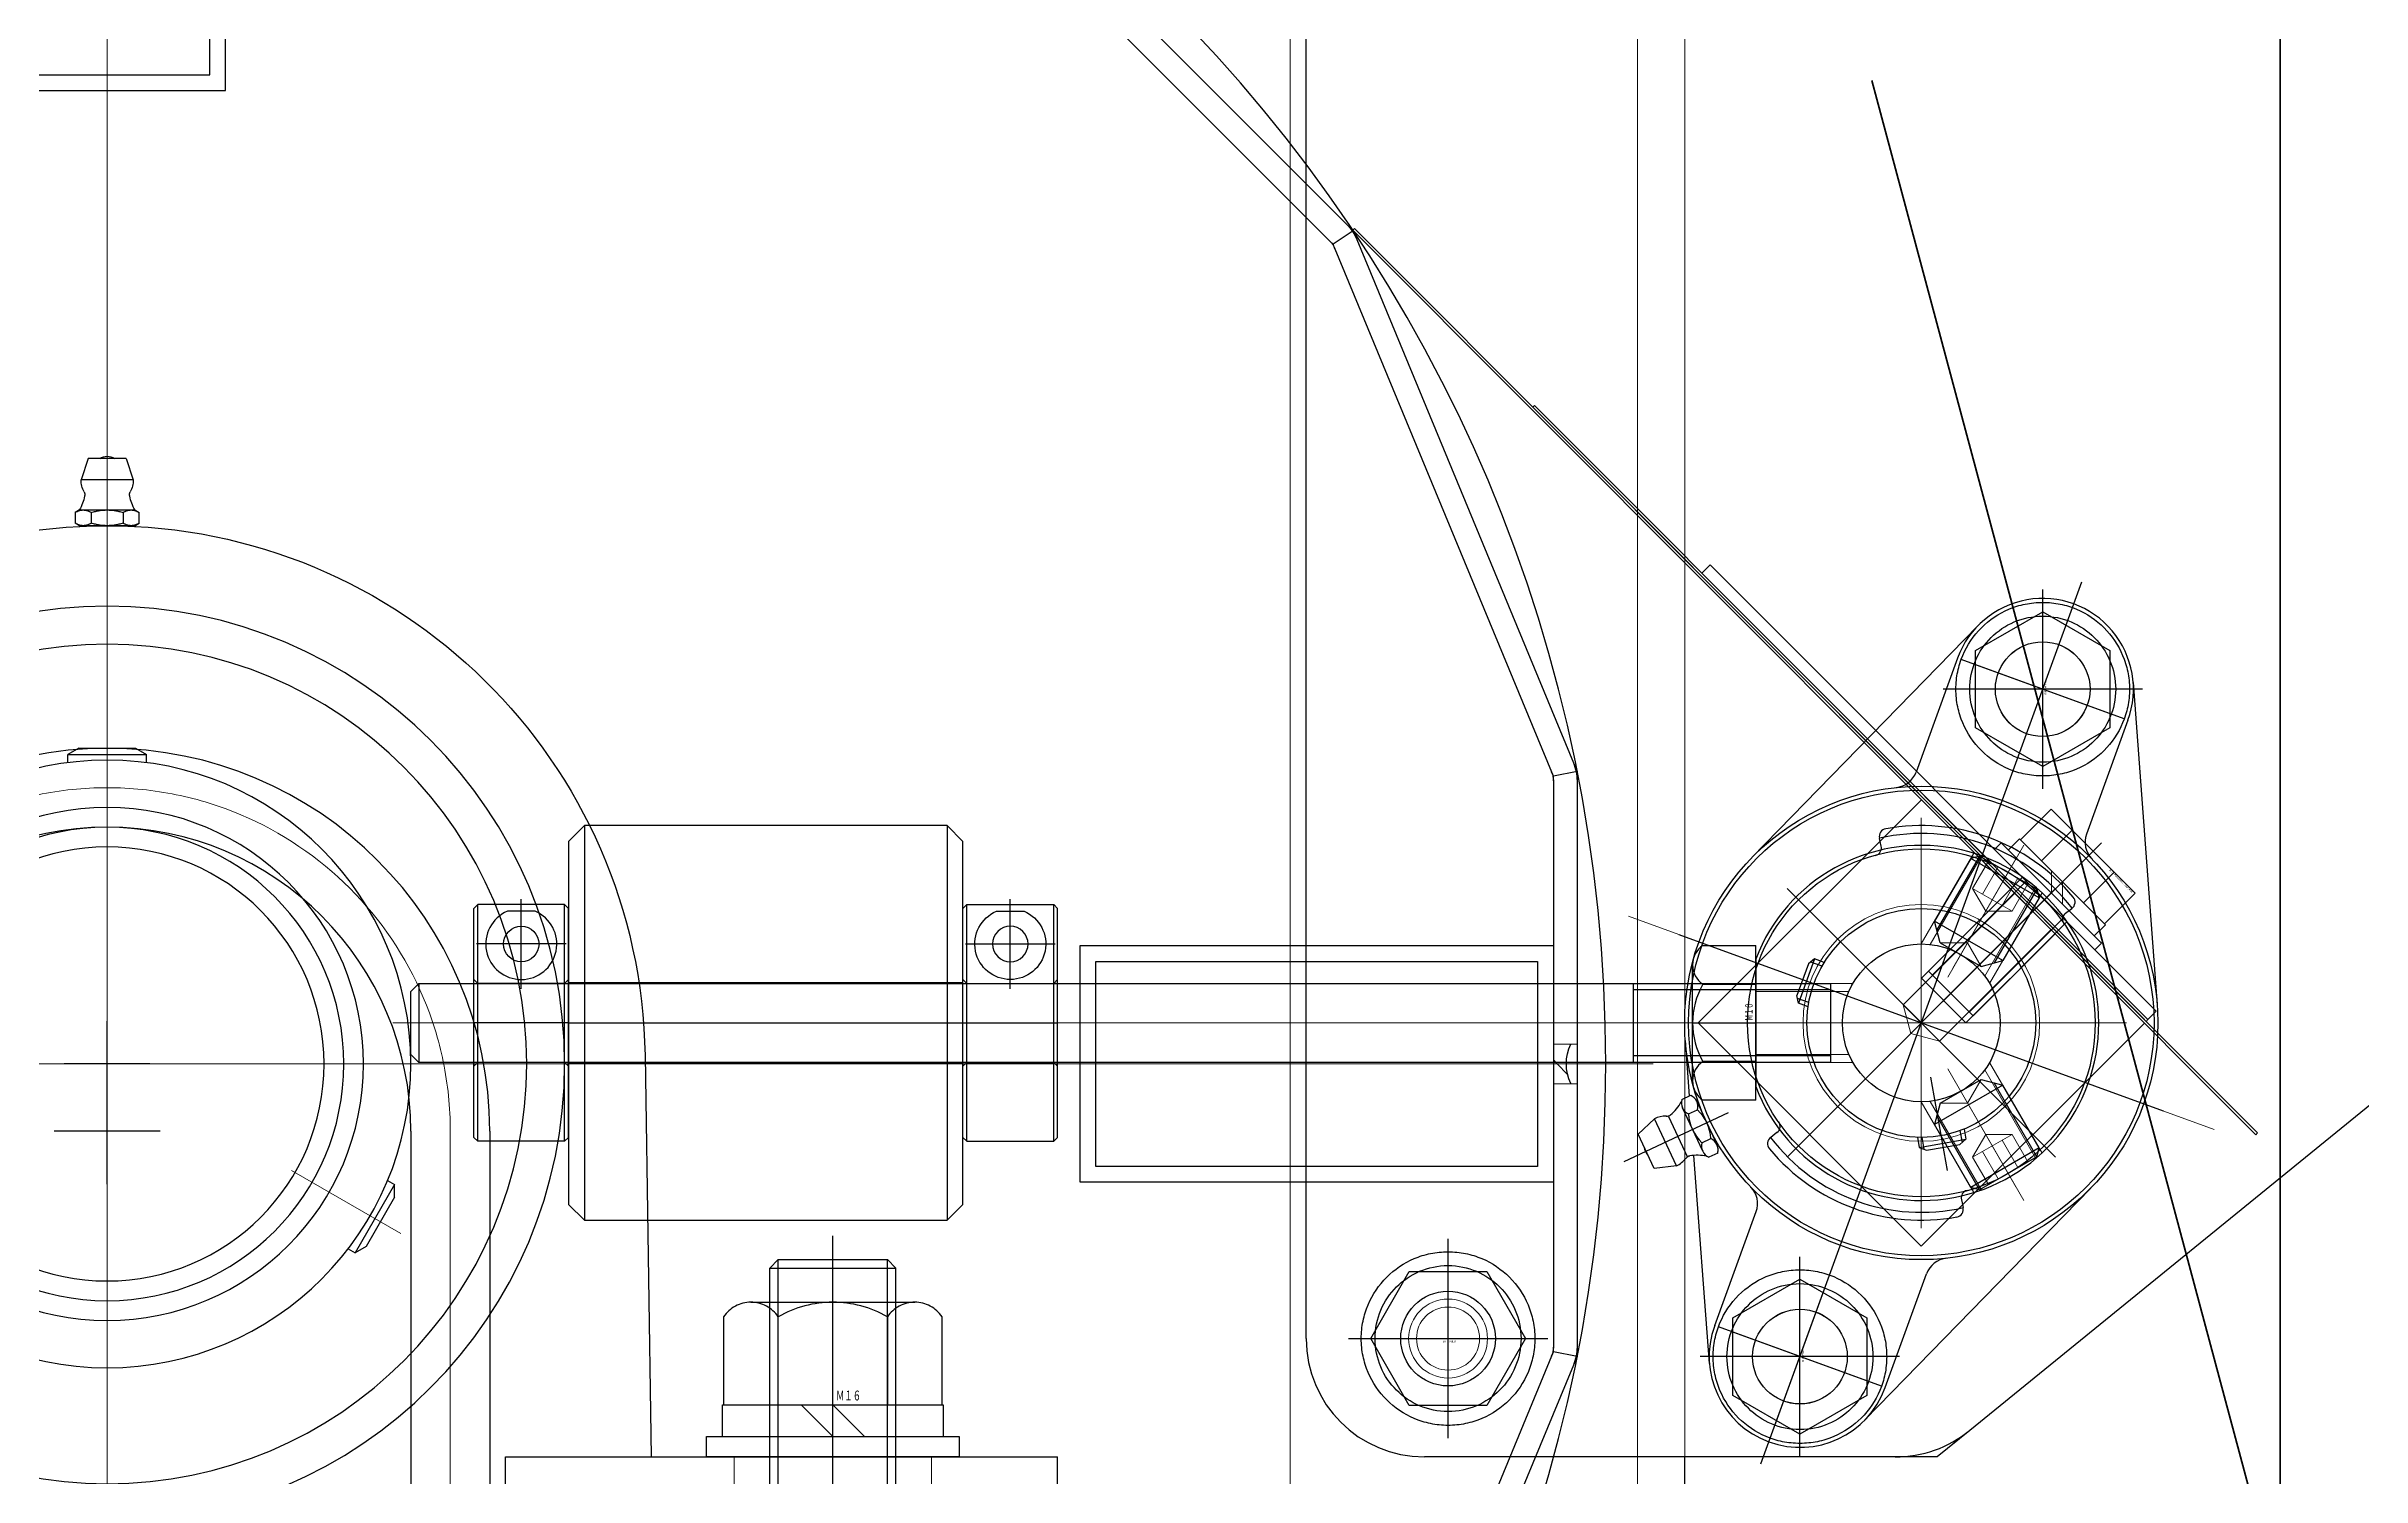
# Model space of a CAD drawing. Units: millimetres at full size. Extents: x -18456 to 18937, y -12290 to 13871.
# Drawn here: x -1919 to -1038, y -4684 to -4140 of the extents above; entities that cross this region are included whole.
import ezdxf
from ezdxf.enums import TextEntityAlignment as Align

# ---------------------------------------------------------------- set-up
doc = ezdxf.new("R2010")
doc.units = ezdxf.units.MM
doc.header["$LTSCALE"] = 100
doc.linetypes.add('CHAIN2', pattern=[12, 9, -1, 1, -1])
doc.linetypes.add('DOUBLE_CHAIN2', pattern=[12.8, 9, -1, 0.6, -0.6, 0.6, -1])
for name, color, linetype in [('0-2_0', 2, 'Continuous'), ('0-3_06_PHANTOM', 2, 'DOUBLE_CHAIN2'), ('0-6_10_DRAFT', 1, 'Continuous')]:
    doc.layers.add(name, color=color, linetype=linetype)
for name, color, linetype, lineweight in [('0-7_05_CENTER', 2, 'CHAIN2', 18), ('0-8_04_HIDDEN', 7, 'Continuous', 18), ('1-0', 30, 'Continuous', 70)]:
    doc.layers.add(name, color=color, linetype=linetype, lineweight=lineweight)
doc.styles.add('ＭＳ ゴシック', font='')
doc.styles.get('ＭＳ ゴシック').set_extended_font_data('MS Gothic')

# ---------------------------------------------------------------- blocks, each defined once
blk = doc.blocks.new('A$C5C7265D6_1')
at = {"layer": '0-2_0', "color": 134}
for p, q in [((-2, -101), (-2, 101)), ((0, 68), (0, 101)), ((0, -101), (0, -68)), ((-40, -103), (-4, -103)), ((-40, -103), (-40, -105)), ((-4, -105), (-40, -105))]:
    blk.add_line(p, q, dxfattribs=at)
blk.add_lwpolyline([(-4, 103), (-120, 103), (-120, 105), (-4, 105)], dxfattribs=at)
for centre, radius, start, end in [((-4, 101), 4, 0, 90), ((-4, 101), 2, 0, 90), ((-4, -101), 4, 270, 0), ((-4, -101), 2, 270, 0)]:
    blk.add_arc(centre, radius, start, end, dxfattribs=at)
at = {"layer": '0-7_05_CENTER'}
blk.add_line((40, 0), (-12, 0), dxfattribs=at)
at = {"layer": '0-8_04_HIDDEN'}
for p, q in [((-2, 68), (25, 68)), ((0, -68), (0, 68)), ((30, 63), (30, -63)), ((25, -68), (-2, -68))]:
    blk.add_line(p, q, dxfattribs=at)
for centre, start, end in [((25, 63), 0, 90), ((25, -63), 270, 0)]:
    blk.add_arc(centre, 5, start, end, dxfattribs=at)
blk = doc.blocks.new('A$C3BD34CFF_1')
at = {"layer": '0-2_0', "rotation": 270}
blk.add_blockref('A$C5C7265D6_1', (-110, 25), dxfattribs=at)
blk = doc.blocks.new('M10Tz_1_1')
at = {"layer": '0-7_05_CENTER'}
for p, q in [((0, -8.34), (0, 8.34)), ((8.34, 0), (-8.34, 0))]:
    blk.add_line(p, q, dxfattribs=at)
at = {"layer": '0-8_04_HIDDEN'}
for radius in [5, 4]:
    blk.add_circle((0, 0), radius, dxfattribs=at)
blk = doc.blocks.new('A$C5B1B55C2_1')
at = {"layer": '0-8_04_HIDDEN'}
blk.add_line((19, -30), (19, 610), dxfattribs=at)
blk.add_lwpolyline([(-23, -30), (25, -30), (25, 610), (-23, 610), (-25, 608), (-25, -28)], close=True, dxfattribs=at)
blk.add_blockref('M10Tz_1_1', (-5, 275), dxfattribs=at)
blk = doc.blocks.new('A$C782964B4_1')
at = {"layer": '0-2_0', "color": 134}
for p, q in [((-18, -250), (-18, 0)), ((217.87, -138.36), (66.13, -261.64)), ((56.67, -265), (-3, -265))]:
    blk.add_line(p, q, dxfattribs=at)
for centre, radius in [((75.39, -167.71), 6), ((60, -210), 30), ((0, -250), 6), ((44.61, -252.29), 6)]:
    blk.add_circle(centre, radius, dxfattribs=at)
for centre, start, end in [((-3, -250), 180, 270), ((56.67, -250), 270, 309.0939)]:
    blk.add_arc(centre, 15, start, end, dxfattribs=at)
at = {"layer": '0-6_10_DRAFT'}
blk.add_lwpolyline([(66.13, -261.64), (62, -265), (56.67, -265)], dxfattribs=at)
at = {"layer": '0-7_05_CENTER'}
for p, q in [((78.59, -158.94), (72.2, -176.49)), ((84.17, -170.91), (66.61, -164.52)), ((46.49, -247.12), (73.51, -172.88)), ((97.12, -223.51), (22.88, -196.49)), ((0, -260.9), (0, -239.1)), ((47.8, -243.51), (41.41, -261.06)), ((53.39, -255.48), (35.83, -249.09)), ((10.9, -250), (-10.9, -250))]:
    blk.add_line(p, q, dxfattribs=at)
blk = doc.blocks.new('MUCAFL204Ja_1')
at = {"layer": '0-2_0', "linetype": 'CHAIN2'}
for p, q in [((0, -32.67), (0, 32.67)), ((-19.09, 19.09), (-29.42, 29.42)), ((-45, -11), (-45, 11)), ((45, -11), (45, 11)), ((-59.46, 0), (59.46, 0)), ((-16.45, -9.5), (-6.06, -3.5))]:
    blk.add_line(p, q, dxfattribs=at)
at = {"layer": '0-2_0'}
for p, q in [((-28.92, 25.53), (-25.53, 28.92)), ((-27.65, 22.98), (-22.98, 27.65)), ((-22.98, 27.65), (-25.53, 28.92)), ((-18.74, 24.46), (-12.33, 27.35)), ((49.73, 10.48), (12.33, 27.35)), ((-27.65, 22.98), (-28.92, 25.53)), ((-22.1, 26.06), (-26.06, 22.1)), ((-24.77, 20.48), (-20.48, 24.77)), ((-20.94, 23.79), (-20.05, 22.9)), ((-19.51, 25.22), (-18.62, 24.33)), ((-49.73, 10.48), (-25.64, 21.35)), ((-23.79, 20.94), (-22.9, 20.05)), ((-19.07, 23.36), (-23.36, 19.07)), ((-24.33, 18.62), (-25.22, 19.51)), ((3, 15.5), (-3, 15.5)), ((-2.45, 14.29), (-2.45, 15.82)), ((2.13, 16), (-2.13, 16)), ((2.45, 14.29), (2.45, 15.82)), ((-19.32, 12.44), (-20.16, 12.98)), ((19.32, 12.44), (20.16, 12.98)), ((-45, 11.5), (-29.64, 11.5)), ((45, 11.5), (29.64, 11.5)), ((-13.79, -4.5), (-14.92, -5.15)), ((-13.6, -5.02), (-14.92, -5.79)), ((-14.92, -5.15), (-11.92, -10.35)), ((-14.92, -5.15), (-14.92, -6.15)), ((-14.92, -6.15), (-12.79, -9.85)), ((-49.73, -10.48), (-12.33, -27.35)), ((-45, -11.5), (-29.64, -11.5)), ((-11.15, -9.27), (-12.47, -10.03)), ((49.73, -10.48), (12.33, -27.35)), ((45, -11.5), (29.64, -11.5)), ((-19.32, -12.44), (-20.16, -12.98)), ((19.32, -12.44), (20.16, -12.98))]:
    blk.add_line(p, q, dxfattribs=at)
for points in [[(-3, 14.19), (-3, 15.5), (-2.13, 16)], [(3, 14.19), (3, 15.5), (2.13, 16)], [(-10.79, -9.69), (-11.92, -10.35), (-12.79, -9.85)]]:
    blk.add_lwpolyline(points, dxfattribs=at)
for centre, radius in [((0, 0), 30), ((0, 0), 29.5), ((0, 0), 22.04), ((0, 0), 14.5), ((0, 0), 10), ((-45, 0), 6), ((45, 0), 6)]:
    blk.add_circle(centre, radius, dxfattribs=at)
for centre, radius, start, end in [((-26.17, 26.17), 1.59, 114.555, 155.445), ((-25.31, 25.31), 3.3, 17.9467, 45), ((-18.6, 18.6), 5.7, 114.2291, 155.7709), ((-21.41, 26.58), 0.8, 197.9467, 240.2157), ((-18.83, 31.09), 6, 240.2157, 260.6802), ((-19.38, 23.67), 1.56, 94.7398, 175.2602), ((-20.18, 24.46), 1.56, 274.7398, 355.2602), ((-25.31, 25.31), 3.3, 225, 252.0533), ((-26.58, 21.41), 0.8, 29.7843, 72.0533), ((-31.09, 18.83), 6, 9.3198, 29.7843), ((-23.67, 19.38), 1.56, 94.7398, 175.2602), ((-25.24, 25.24), 5.7, 294.2291, 335.7709), ((-24.46, 20.18), 1.56, 274.7398, 355.2602), ((-29.64, 14.5), 3, 270, 333.9348), ((0, 0), 25, 149.6243, 210.3757), ((0, 0), 24, 147.2368, 212.7638), ((-20.71, 12.14), 1, 57.2362, 149.6243), ((-18.78, 13.28), 1, 237.2362, 324.7443), ((18.78, 13.28), 1, 215.2557, 302.7638), ((20.71, 12.14), 1, 30.3757, 122.7638), ((0, 0), 24, 327.2362, 32.7632), ((0, 0), 25, 329.6243, 30.3757), ((29.64, 14.5), 3, 206.0652, 270), ((-45, 0), 11.5, 90, 270), ((45, 0), 11.5, 270, 90), ((-29.64, -14.5), 3, 26.0652, 90), ((29.64, -14.5), 3, 90, 153.9348), ((-20.71, -12.14), 1, 210.3757, 302.7638), ((-18.78, -13.28), 1, 35.2557, 122.7638), ((18.78, -13.28), 1, 57.2362, 144.7443), ((20.71, -12.14), 1, 237.2362, 329.6243)]:
    blk.add_arc(centre, radius, start, end, dxfattribs=at)
blk = doc.blocks.new('A$C491655AE_1_1')
at = {"layer": '0-3_06_PHANTOM', "color": 7, "linetype": 'CHAIN2'}
for p, q in [((0, -12.64), (0, 12.64)), ((-12.64, 0), (12.64, 0))]:
    blk.add_line(p, q, dxfattribs=at)
at = {"layer": '0-3_06_PHANTOM', "color": 7}
blk.add_lwpolyline([(4.91, -8.5), (-4.91, -8.5), (-9.81, 0), (-4.91, 8.5), (4.91, 8.5), (9.81, 0)], close=True, dxfattribs=at)
for radius in [11, 9.25]:
    blk.add_circle((0, 0), radius, dxfattribs=at)
at = {"layer": '0-6_10_DRAFT', "style": 'ＭＳ ゴシック', "width": 1.9}
blk.add_text('BT-M10', height=0.22, dxfattribs=at).set_placement((-0.7, -0.54), align=Align.BOTTOM_LEFT)
blk = doc.blocks.new('M10Nu_1_1')
at = {"layer": '0-2_0', "color": 134}
for p, q in [((-9.8, 0), (-9.8, 6.69)), ((-7.35, 8), (7.35, 8)), ((-4.9, 0), (-4.9, 6.69)), ((4.9, 6.69), (4.9, 0)), ((9.8, 6.69), (9.8, 0)), ((-9.8, 0), (9.8, 0))]:
    blk.add_line(p, q, dxfattribs=at)
at = {"layer": '0-2_0', "color": 134, "linetype": 'CHAIN2'}
blk.add_line((0, 8), (0, 0), dxfattribs=at)
at = {"layer": '0-2_0', "color": 134}
for centre, radius, start, end in [((-7.35, 5.06), 2.94, 33.626, 146.374), ((0, -1.8), 9.8, 60, 120), ((7.35, 5.06), 2.94, 33.626, 146.374)]:
    blk.add_arc(centre, radius, start, end, dxfattribs=at)
at = {"layer": '0-6_10_DRAFT', "style": 'ＭＳ ゴシック', "width": 0.6}
blk.add_text('Ｍ１０', height=0.916, dxfattribs=at).set_placement((0.26, 0.12), align=Align.BOTTOM_LEFT)
blk = doc.blocks.new('A$C20721D5E_1_1')
at = {"layer": '0-2_0', "color": 134}
for p, q in [((-179, 5), (-179, -5)), ((-25, -5), (-25, 5)), ((0, 4.19), (-25, 4.19)), ((0, -4.19), (-25, -4.19))]:
    blk.add_line(p, q, dxfattribs=at)
blk.add_lwpolyline([(0, -5), (-179, -5), (-180, -4), (-180, 4), (-179, 5), (0, 5)], close=True, dxfattribs=at)
at = {"layer": '0-7_05_CENTER'}
blk.add_line((-182.27, 0), (2.62, 0), dxfattribs=at)
blk = doc.blocks.new('A$C61520A35_1_1')
at = {"layer": '0-2_0', "color": 134}
blk.add_line((-21, 8.08), (-21, -8.08), dxfattribs=at)
blk.add_circle((0, 0), 10, dxfattribs=at)
blk.add_arc((0, 0), 22.5, 201.0395, 158.9605, dxfattribs=at)
at = {"layer": '0-7_05_CENTER'}
for p, q in [((0, 26), (0, -26)), ((3.35, 5.8), (13, 22.52)), ((-26, 0), (26, 0)), ((3.35, -5.8), (13, -22.52))]:
    blk.add_line(p, q, dxfattribs=at)
at = {"layer": '0-8_04_HIDDEN'}
for p, q in [((6.64, 21.5), (0, 10)), ((7.61, 21.18), (1.12, 9.94)), ((14.53, 17.18), (8.05, 5.94)), ((15.3, 16.5), (8.66, 5)), ((-21, 5), (-8.66, 5)), ((-21, 4), (-9.17, 4)), ((-21, -4), (-9.17, -4)), ((-21, -5), (-8.66, -5)), ((15.3, -16.5), (8.66, -5)), ((14.53, -17.18), (8.05, -5.94)), ((6.64, -21.5), (0, -10)), ((7.61, -21.18), (1.12, -9.94))]:
    blk.add_line(p, q, dxfattribs=at)
blk = doc.blocks.new('SCS10-12a_1_1')
at = {"layer": '0-2_0'}
for p, q in [((0, 14.5), (0.5, 15)), ((0.5, 15), (0.5, -15)), ((0.5, 15), (11.5, 15)), ((11.5, 15), (11.5, -15)), ((11.5, 15), (12, 14.5)), ((0, 14.5), (0, -14.5)), ((12, 14.5), (12, -14.5)), ((0.5, 5), (0, 5.5)), ((0.5, 5), (11.5, 5)), ((12, 5.5), (11.5, 5)), ((0, -5.5), (0.5, -5)), ((0.5, -5), (11.5, -5)), ((11.5, -5), (12, -5.5)), ((0, -14.5), (0.5, -15)), ((4.24, -14.14), (7.76, -14.14)), ((12, -14.5), (11.5, -15)), ((0.5, -15), (11.5, -15))]:
    blk.add_line(p, q, dxfattribs=at)
at = {"layer": '0-2_0', "linetype": 'CHAIN2'}
for p, q in [((6, -4.31), (6, -15.69)), ((0.31, -10), (11.69, -10))]:
    blk.add_line(p, q, dxfattribs=at)
at = {"layer": '0-2_0'}
blk.add_circle((6, -10), 2.25, dxfattribs=at)
blk.add_arc((6, -10), 4.5, 293.0044, 246.9956, dxfattribs=at)
at = {"layer": '0-6_10_DRAFT'}
blk.add_line((0, 0), (12, 0), dxfattribs=at)
blk = doc.blocks.new('A$C21C31411_1_1')
at = {"layer": '0-2_0', "color": 134}
for p, q in [((-48, 25), (-48, -25)), ((-2, 25), (-2, -25))]:
    blk.add_line(p, q, dxfattribs=at)
blk.add_lwpolyline([(-48, -25), (-2, -25), (0, -23), (0, 23), (-2, 25), (-48, 25), (-50, 23), (-50, -23)], close=True, dxfattribs=at)
at = {"layer": '0-6_10_DRAFT'}
blk.add_line((-50, 0), (0, 0), dxfattribs=at)
at = {"layer": '0-8_04_HIDDEN'}
for p, q in [((-50, 5.1), (0, 5.1)), ((-50, -5.1), (0, -5.1))]:
    blk.add_line(p, q, dxfattribs=at)
blk = doc.blocks.new('MSSU10-12a_1_1')
at = {"layer": '0-2_0'}
for p, q in [((-12, 4.19), (-11.19, 5)), ((-12, 4.19), (-1.19, 4.19)), ((-11.19, 5), (-2, 5)), ((-11.19, 5), (-11.19, -5)), ((-2, 5), (-2, -5)), ((-12, -4.19), (-11.19, -5)), ((-11.19, -5), (-2, -5)), ((0, -3), (-2, -5))]:
    blk.add_line(p, q, dxfattribs=at)
for points in [[(-12, 4.19), (-12, -4.19), (-1.19, -4.19)], [(0, -3), (0, 3), (-2, 5)]]:
    blk.add_lwpolyline(points, dxfattribs=at)
at = {"layer": '0-7_05_CENTER'}
blk.add_line((2, 0), (-14, 0), dxfattribs=at)
at = {"layer": '0-8_04_HIDDEN', "color": 2}
for p, q in [((0, 3), (-1.73, 0)), ((-8, 2.89), (-12, 2.89)), ((-12, 1.44), (-8, 1.44)), ((-8, 2.89), (-8, -2.89)), ((-6.33, 0), (-8, 2.89)), ((-6.33, 0), (-8, -2.89)), ((0, -3), (-1.73, 0)), ((-12, -1.44), (-8, -1.44)), ((-12, -2.89), (-8, -2.89))]:
    blk.add_line(p, q, dxfattribs=at)
blk = doc.blocks.new('A$C5CDF3BFA_1_1')
at = {"layer": '0-2_0'}
for name, p in [('A$C21C31411_1_1', (-121.5, 0)), ('A$C61520A35_1_1', (0, 0)), ('A$C20721D5E_1_1', (-11.5, 0))]:
    blk.add_blockref(name, p, dxfattribs=at)
for name, p, rotation in [('SCS10-12a_1_1', (-171.5, 0), 180), ('M10Nu_1_1', (-21, 0), 90)]:
    blk.add_blockref(name, p, dxfattribs=dict(at, rotation=rotation))
at = {"layer": '0-2_0', "xscale": -1, "rotation": 180}
blk.add_blockref('SCS10-12a_1_1', (-121.5, 0), dxfattribs=at)
at = {"layer": '0-8_04_HIDDEN', "rotation": 240}
blk.add_blockref('MSSU10-12a_1_1', (5, 8.66), dxfattribs=at)
at = {"layer": '0-8_04_HIDDEN', "xscale": -1, "rotation": 300}
blk.add_blockref('MSSU10-12a_1_1', (5, -8.66), dxfattribs=at)
blk = doc.blocks.new('A$C435F0BD9_1_1')
at = {"layer": '0-8_04_HIDDEN', "linetype": 'CHAIN2'}
blk.add_line((0, -18.3), (0, 10.2), dxfattribs=at)
at = {"layer": '0-8_04_HIDDEN'}
for p, q in [((-7.51, 8.7), (7.51, 8.7)), ((-7.51, 3.2), (-7.51, 8.7)), ((-3.75, 3.2), (-3.75, 8.7)), ((3.75, 3.2), (3.75, 8.7)), ((7.51, 3.2), (7.51, 8.7)), ((-7.7, 3.2), (-7.7, 1.2)), ((7.7, 3.2), (-7.7, 3.2)), ((0, 1.2), (-2, 3.2)), ((0, 3.2), (2, 1.2)), ((7.7, 1.2), (7.7, 3.2)), ((-9, 1.2), (9, 1.2)), ((-9, 1.2), (-9, 0)), ((-9, 0), (9, 0)), ((-4, -16.8), (-4, 0)), ((-3.32, -16.8), (-3.32, 0)), ((3.32, -16.8), (3.32, 0)), ((4, -16.8), (4, 0)), ((9, 0), (9, 1.2)), ((-4, -16.8), (4, -16.8))]:
    blk.add_line(p, q, dxfattribs=at)
at = {"layer": '0-6_10_DRAFT', "style": 'ＭＳ ゴシック', "width": 1.8}
blk.add_text('BT-M8x20L,SW,PW', height=0.2199, dxfattribs=at).set_placement((3.15, 8.36), align=Align.BOTTOM_LEFT)
blk = doc.blocks.new('A$C186E791B_1_1')
at = {"layer": '0-7_05_CENTER'}
for p, q in [((0, -24.07), (0, 24.07)), ((24.07, 0), (-24.07, 0))]:
    blk.add_line(p, q, dxfattribs=at)
at = {"layer": '0-8_04_HIDDEN'}
for p, q in [((0, 3.25), (-1.88, 0)), ((0, 3.25), (20, 3.25)), ((0, -3.25), (0, 3.25)), ((4, 4), (20, 4)), ((4, -4), (4, 4)), ((-1.88, 0), (0, -3.25)), ((0, -3.25), (20, -3.25)), ((4, -4), (20, -4))]:
    blk.add_line(p, q, dxfattribs=at)
blk.add_lwpolyline([(-20, -20), (20, -20), (20, 20), (-20, 20)], close=True, dxfattribs=at)
for radius in [15, 10]:
    blk.add_circle((0, 0), radius, dxfattribs=at)
blk = doc.blocks.new('A$C3A127D00_1_1')
at = {"layer": '0-6_10_DRAFT'}
blk.add_line((5, 0), (0, 0), dxfattribs=at)
at = {"layer": '0-7_05_CENTER'}
for p, q in [((9.77, 7.5), (-4.88, 7.5)), ((9.77, -7.5), (-4.88, -7.5))]:
    blk.add_line(p, q, dxfattribs=at)
at = {"layer": '0-8_04_HIDDEN'}
blk.add_lwpolyline([(0, -25), (5, -25), (5, 85), (0, 80)], close=True, dxfattribs=at)
blk = doc.blocks.new('A$C45A45A3F_1')
at = {"layer": '0-8_04_HIDDEN'}
for name, p, rotation in [('A$C3A127D00_1_1', (6.21, 19.01), 71.91268), ('A$C435F0BD9_1_1', (7.76, 23.76), 341.91268), ('A$C186E791B_1_1', (0, 0), 71.91268)]:
    blk.add_blockref(name, p, dxfattribs=dict(at, rotation=rotation))
blk = doc.blocks.new('A$C65094F12_1_1')
at = {"layer": '0-7_05_CENTER'}
blk.add_line((4.08, 0), (-2.67, 0), dxfattribs=at)
at = {"layer": '0-8_04_HIDDEN'}
blk.add_lwpolyline([(0, 60), (1.5, 60), (1.5, -20), (0, -20)], close=True, dxfattribs=at)
blk = doc.blocks.new('A$C49C069C0_1_1')
at = {"layer": '0-6_10_DRAFT'}
blk.add_line((0.3, 0), (0, 0), dxfattribs=at)
at = {"layer": '0-8_04_HIDDEN'}
blk.add_lwpolyline([(0, -40), (0.3, -40), (0.3, 122), (0, 122)], close=True, dxfattribs=at)
blk = doc.blocks.new('A$C50BC7FF8_1')
at = {"layer": '0-6_10_DRAFT'}
blk.add_line((0.3, 0), (0, 0), dxfattribs=at)
at = {"layer": '0-8_04_HIDDEN'}
blk.add_lwpolyline([(0, -20), (0.3, -20), (0.3, 90), (0, 90)], close=True, dxfattribs=at)
blk = doc.blocks.new('A$C536C65C4_1')
at = {"layer": '0-7_05_CENTER'}
for p, q in [((0, -24.07), (0, 24.07)), ((24.07, 0), (-24.07, 0))]:
    blk.add_line(p, q, dxfattribs=at)
at = {"layer": '0-8_04_HIDDEN'}
for p, q in [((0, 3.25), (-1.88, 0)), ((0, 3.25), (20, 3.25)), ((0, -3.25), (0, 3.25)), ((4, 4), (20, 4)), ((4, -4), (4, 4)), ((-1.88, 0), (0, -3.25)), ((0, -3.25), (20, -3.25)), ((4, -4), (20, -4))]:
    blk.add_line(p, q, dxfattribs=at)
blk.add_lwpolyline([(-20, -20), (20, -20), (20, 20), (-20, 20)], close=True, dxfattribs=at)
for radius in [15, 10]:
    blk.add_circle((0, 0), radius, dxfattribs=at)
blk = doc.blocks.new('A$C76E05162_1')
at = {"layer": '0-8_04_HIDDEN'}
for name, p in [('A$C49C069C0_1_1', (20, 0)), ('A$C50BC7FF8_1', (20.3, 0)), ('A$C65094F12_1_1', (20.6, 0)), ('A$C536C65C4_1', (0, 0))]:
    blk.add_blockref(name, p, dxfattribs=at)
at = {"layer": '0-8_04_HIDDEN', "rotation": 270}
blk.add_blockref('A$C435F0BD9_1_1', (22.1, 0), dxfattribs=at)
blk = doc.blocks.new('A$C42F230D9_1')
at = {"layer": '0-2_0'}
for name, p in [('A$C782964B4_1', (0, 0)), ('A$C45A45A3F_1', (180, -115)), ('A$C5CDF3BFA_1_1', (60, -210)), ('A$C491655AE_1_1', (0, -250))]:
    blk.add_blockref(name, p, dxfattribs=at)
for name, p, rotation in [('MUCAFL204Ja_1', (60, -210), 70), ('A$C491655AE_1_1', (75.39, -167.71), 90), ('A$C491655AE_1_1', (44.61, -252.29), 90)]:
    blk.add_blockref(name, p, dxfattribs=dict(at, rotation=rotation))
at = {"layer": '0-8_04_HIDDEN', "rotation": 44.97296}
blk.add_blockref('A$C76E05162_1', (60, -210), dxfattribs=at)
blk = doc.blocks.new('A$C76B80905_1')
at = {"layer": '0-2_0', "color": 134}
blk.add_line((0, 175), (0, 290), dxfattribs=at)
at = {"layer": '0-2_0'}
blk.add_blockref('A$C42F230D9_1', (-30, 555), dxfattribs=at)
at = {"layer": '0-8_04_HIDDEN'}
blk.add_blockref('A$C5B1B55C2_1', (-25, 30), dxfattribs=at)
blk = doc.blocks.new('A$C630344D5_1_1')
at = {"layer": '0-3_06_PHANTOM', "color": 5}
blk.add_arc((0, 0), 190, 81.4099, 271.907, dxfattribs=at)
at = {"layer": '0-6_10_DRAFT'}
for p, q in [((0, -5.43), (0, 5.43)), ((5.43, 0), (-5.43, 0))]:
    blk.add_line(p, q, dxfattribs=at)
blk = doc.blocks.new('M16Nza_1_1')
at = {"layer": '0-3_06_PHANTOM', "color": 7}
for p, q in [((-13.85, 17.74), (-13.85, 6.6)), ((-10.39, 19.6), (10.39, 19.6)), ((-6.92, 6.6), (-6.92, 17.74)), ((6.93, 17.74), (6.93, 6.6)), ((13.85, 6.6), (13.85, 17.74)), ((-4, 6.6), (0, 2.6)), ((0, 6.6), (4, 2.6)), ((14, 6.6), (14, 2.6))]:
    blk.add_line(p, q, dxfattribs=at)
at = {"layer": '0-3_06_PHANTOM', "color": 7, "linetype": 'CHAIN2'}
blk.add_line((0, 0), (0, 19.6), dxfattribs=at)
at = {"layer": '0-3_06_PHANTOM', "color": 7}
blk.add_lwpolyline([(-14, 2.6), (-14, 6.6), (14, 6.6)], dxfattribs=at)
blk.add_lwpolyline([(-16, 2.6), (16, 2.6), (16, 0), (-16, 0)], close=True, dxfattribs=at)
for centre, radius, start, end in [((-10.39, 15.44), 4.16, 33.626, 146.374), ((0, 5.75), 13.85, 60, 120), ((10.39, 15.44), 4.16, 33.626, 146.374)]:
    blk.add_arc(centre, radius, start, end, dxfattribs=at)
at = {"layer": '0-6_10_DRAFT', "style": 'ＭＳ ゴシック', "width": 0.6}
blk.add_text('Ｍ１６', height=1.257, dxfattribs=at).set_placement((0.41, 6.78), align=Align.BOTTOM_LEFT)
blk = doc.blocks.new('MUCP212a_1_1')
at = {"layer": '0-2_0'}
for p, q in [((-2.4, 146.5), (-3.3, 143.8)), ((-2.4, 146.5), (2.4, 146.5)), ((2.4, 146.5), (3.3, 143.8)), ((-3.3, 143.8), (3.3, 143.8)), ((-3.5, 140), (-4.04, 139.69)), ((-4.04, 138.31), (-4.04, 139.69)), ((-3.5, 138), (-4.04, 138.31)), ((-3.03, 140), (-3.5, 140)), ((-3.18, 138), (-3.18, 137.93)), ((0, 140), (-3.03, 140)), ((-2.02, 139.69), (-2.02, 138.31)), ((3.03, 140), (0, 140)), ((2.02, 139.69), (2.02, 138.31)), ((3.5, 140), (3.03, 140)), ((3.17, 138), (3.17, 137.93)), ((3.5, 140), (4.04, 139.69)), ((3.5, 138), (4.04, 138.31)), ((4.04, 139.69), (4.04, 138.31)), ((-3.61, 109.8), (-5, 109)), ((5, 109), (-5, 109)), ((-5, 107.97), (-5, 109)), ((3.61, 109.8), (-3.61, 109.8)), ((3.61, 109.8), (5, 109)), ((5, 107.97), (5, 109)), ((-68.19, 70.86), (-68.98, 20)), ((68.98, 20), (68.19, 70.86)), ((-35.56, 55.04), (-36.45, 54.53)), ((-36.45, 54.53), (-31.45, 45.87)), ((-36.45, 52.93), (-36.45, 54.53)), ((-36.45, 52.93), (-32.83, 46.67)), ((-32.83, 46.67), (-31.45, 45.87)), ((-30.56, 46.38), (-31.45, 45.87)), ((-120.5, 0), (-120.5, 20)), ((-50.5, 20), (-120.5, 20)), ((-50.5, 0), (-50.5, 20)), ((50.5, 20), (120.5, 20)), ((50.5, 0), (50.5, 20)), ((120.5, 0), (120.5, 20)), ((-120.5, 0), (120.5, 0))]:
    blk.add_line(p, q, dxfattribs=at)
for points in [[(-2.91, 139.99), (-2.97, 140), (-3.03, 140), (-3.09, 140), (-3.16, 139.99), (-3.22, 139.99), (-3.28, 139.98), (-3.34, 139.97), (-3.4, 139.96), (-3.46, 139.94), (-3.53, 139.92), (-3.59, 139.9), (-3.65, 139.88), (-3.71, 139.85), (-3.78, 139.82), (-3.84, 139.79), (-3.91, 139.76), (-3.97, 139.73), (-4.04, 139.69)], [(-4.04, 138.31), (-3.97, 138.27), (-3.91, 138.24), (-3.84, 138.21), (-3.78, 138.18), (-3.71, 138.15), (-3.65, 138.12), (-3.59, 138.1), (-3.53, 138.08), (-3.46, 138.06), (-3.4, 138.04), (-3.34, 138.03), (-3.28, 138.02), (-3.22, 138.01), (-3.16, 138.01), (-3.09, 138), (-3.03, 138)], [(-3.5, 138), (-3.03, 138), (0, 138), (3.03, 138), (3.5, 138)], [(-3.03, 138), (-2.97, 138), (-2.91, 138.01), (-2.84, 138.01), (-2.78, 138.02), (-2.72, 138.03), (-2.66, 138.04), (-2.6, 138.06), (-2.54, 138.08), (-2.47, 138.1), (-2.41, 138.12), (-2.35, 138.15), (-2.28, 138.18), (-2.22, 138.21), (-2.15, 138.24), (-2.09, 138.27), (-2.02, 138.31)], [(1.11, 139.9), (0.99, 139.92), (0.87, 139.94), (0.74, 139.96), (0.62, 139.97), (0.5, 139.98), (0.37, 139.99), (0.25, 139.99), (0.13, 140), (0, 140), (-0.13, 140), (-0.25, 139.99), (-0.37, 139.99), (-0.5, 139.98), (-0.62, 139.97), (-0.74, 139.96), (-0.87, 139.94), (-0.99, 139.92), (-1.11, 139.9), (-1.24, 139.88), (-1.37, 139.85), (-1.49, 139.82), (-1.62, 139.79), (-1.75, 139.76), (-1.89, 139.73), (-2.02, 139.69), (-2.09, 139.73), (-2.15, 139.76), (-2.22, 139.79), (-2.28, 139.82), (-2.35, 139.85), (-2.41, 139.88), (-2.47, 139.9), (-2.54, 139.92), (-2.6, 139.94), (-2.66, 139.96), (-2.72, 139.97), (-2.78, 139.98), (-2.84, 139.99), (-2.91, 139.99)], [(-2.02, 138.31), (-1.89, 138.27), (-1.75, 138.24), (-1.62, 138.21), (-1.49, 138.18), (-1.37, 138.15), (-1.24, 138.12), (-1.11, 138.1), (-0.99, 138.08), (-0.87, 138.06), (-0.74, 138.04), (-0.62, 138.03), (-0.5, 138.02), (-0.37, 138.01), (-0.25, 138.01), (-0.13, 138), (0, 138)], [(0, 138), (0.13, 138), (0.25, 138.01), (0.37, 138.01), (0.5, 138.02), (0.62, 138.03), (0.74, 138.04), (0.87, 138.06), (0.99, 138.08), (1.11, 138.1), (1.24, 138.12), (1.37, 138.15), (1.49, 138.18), (1.62, 138.21), (1.75, 138.24), (1.89, 138.27), (2.02, 138.31)], [(4.04, 139.69), (3.97, 139.73), (3.91, 139.76), (3.84, 139.79), (3.78, 139.82), (3.71, 139.85), (3.65, 139.88), (3.59, 139.9), (3.53, 139.92), (3.46, 139.94), (3.4, 139.96), (3.34, 139.97), (3.28, 139.98), (3.22, 139.99), (3.16, 139.99), (3.09, 140), (3.03, 140), (2.97, 140), (2.91, 139.99), (2.84, 139.99), (2.78, 139.98), (2.72, 139.97), (2.66, 139.96), (2.6, 139.94), (2.54, 139.92), (2.47, 139.9), (2.41, 139.88), (2.35, 139.85), (2.28, 139.82), (2.22, 139.79), (2.15, 139.76), (2.09, 139.73), (2.02, 139.69), (1.89, 139.73), (1.75, 139.76), (1.62, 139.79), (1.49, 139.82), (1.37, 139.85), (1.24, 139.88), (1.11, 139.9)], [(2.02, 138.31), (2.09, 138.27), (2.15, 138.24), (2.22, 138.21), (2.28, 138.18), (2.35, 138.15), (2.41, 138.12), (2.47, 138.1), (2.54, 138.08), (2.6, 138.06), (2.66, 138.04), (2.72, 138.03), (2.78, 138.02), (2.84, 138.01), (2.91, 138.01), (2.97, 138), (3.03, 138)], [(3.03, 138), (3.09, 138), (3.16, 138.01), (3.22, 138.01), (3.28, 138.02), (3.34, 138.03), (3.4, 138.04), (3.46, 138.06), (3.53, 138.08), (3.59, 138.1), (3.65, 138.12), (3.71, 138.15), (3.78, 138.18), (3.84, 138.21), (3.91, 138.24), (3.97, 138.27), (4.04, 138.31)]]:
    blk.add_lwpolyline(points, dxfattribs=at)
for radius in [58, 53.19, 38.5, 30]:
    blk.add_circle((0, 69.8), radius, dxfattribs=at)
for centre, radius, start, end in [((0, 145.21), 1.59, 54.1961, 125.8039), ((-8.74, 142.93), 6, 330.761, 348.6534), ((0, 143.8), 3.3, 180, 207.487), ((-3.64, 141.91), 0.8, 348.6534, 27.487), ((3.64, 141.91), 0.8, 152.513, 191.3466), ((8.74, 142.93), 6, 191.3466, 209.239), ((0, 143.8), 3.3, 332.513, 0), ((0, 69.8), 68.2, 0.8929, 179.1071)]:
    blk.add_arc(centre, radius, start, end, dxfattribs=at)
at = {"layer": '0-7_05_CENTER'}
for p, q in [((0, 154.6), (0, 0)), ((76.31, 69.8), (-76.31, 69.8)), ((-37.24, 48.3), (-23.38, 56.3)), ((-92, 27.06), (-92, -7.44)), ((92, 27.06), (92, -7.44))]:
    blk.add_line(p, q, dxfattribs=at)
at = {"layer": '0-8_04_HIDDEN', "color": 2}
for p, q in [((-104.5, 0), (-104.5, 20)), ((-79.5, 0), (-79.5, 20)), ((79.5, 0), (79.5, 20)), ((104.5, 0), (104.5, 20))]:
    blk.add_line(p, q, dxfattribs=at)
blk = doc.blocks.new('A$C478F6F38_1_1')
at = {"layer": '0-2_0', "color": 134}
for points in [[(15, 0), (-15, 0), (-15, -60), (15, -60)], [(13, -2), (-13, -2), (-13, -58), (13, -58)]]:
    blk.add_lwpolyline(points, close=True, dxfattribs=at)
blk = doc.blocks.new('A$C34463D87_1_1')
at = {"layer": '0-2_0', "color": 134}
for p, q in [((-106.4, 157.14), (-157.14, 106.4)), ((-104.28, 155.01), (-155.01, 104.28)), ((-158.44, 104.46), (-185.89, 38.17)), ((-155.66, 103.31), (-183.12, 37.02)), ((-186.35, 35.87), (-186.35, -35.87)), ((-183.35, 35.87), (-183.35, -35.87)), ((-183.12, -37.02), (-155.66, -103.31)), ((-185.89, -38.17), (-158.44, -104.46))]:
    blk.add_line(p, q, dxfattribs=at)
at = {"layer": '0-2_0', "color": 3}
blk.add_lwpolyline([(-185.16, -1.32), (-183.85, 0), (-183.35, 0.5)], dxfattribs=at)
at = {"layer": '0-2_0', "color": 134}
for radius in [32.5, 30, 27.5]:
    blk.add_circle((0, 0), radius, dxfattribs=at)
for centre, radius, start, end in [((-152.89, 102.16), 6, 135, 157.5), ((-152.89, 102.16), 3, 135, 157.5), ((-180.35, 35.87), 6, 157.5, 180), ((-180.35, 35.87), 3, 157.5, 180), ((-180.35, -35.87), 6, 180, 202.5), ((-180.35, -35.87), 3, 180, 202.5)]:
    blk.add_arc(centre, radius, start, end, dxfattribs=at)
at = {"layer": '0-2_0', "color": 3}
blk.add_arc((-190.8, 0), 5.8, 334.4921, 25.5079, dxfattribs=at)
at = {"layer": '0-6_10_DRAFT'}
for p, q in [((-157.98, 105.56), (-155.44, 103.86)), ((-186.35, 37.07), (-183.35, 36.47)), ((-186.35, -37.07), (-183.35, -36.47))]:
    blk.add_line(p, q, dxfattribs=at)
for points in [[(-157.14, 106.4), (-157.98, 105.56), (-158.44, 104.46)], [(-155.66, 103.31), (-155.44, 103.86), (-155.01, 104.28)], [(-185.89, 38.17), (-186.35, 37.07), (-186.35, 35.87)], [(-183.35, 35.87), (-183.35, 36.47), (-183.12, 37.02)], [(-186.35, -35.87), (-186.35, -37.07), (-185.89, -38.17)], [(-183.12, -37.02), (-183.35, -36.47), (-183.35, -35.87)]]:
    blk.add_lwpolyline(points, dxfattribs=at)
blk.add_circle((0, 0), 190, dxfattribs=at)
at = {"layer": '0-7_05_CENTER'}
for p, q in [((0, -195.99), (0, 195.99)), ((195.99, 0), (-195.99, 0))]:
    blk.add_line(p, q, dxfattribs=at)
at = {"layer": '0-8_04_HIDDEN'}
for p, q in [((-186.35, 2.5), (-183.35, 2.5)), ((-186.35, -2.5), (-183.35, -2.5))]:
    blk.add_line(p, q, dxfattribs=at)
at = {"layer": '0-8_04_HIDDEN', "xscale": -1}
blk.add_blockref('A$C478F6F38_1_1', (0, 183.35), dxfattribs=at)
at = {"layer": '0-8_04_HIDDEN', "rotation": 90}
blk.add_blockref('A$C478F6F38_1_1', (-183.35, 0), dxfattribs=at)
blk = doc.blocks.new('A$C5136444F_1_1')
at = {"layer": '0-2_0', "color": 134, "linetype": 'CHAIN2'}
blk.add_line((0, 20.91), (0, -56), dxfattribs=at)
at = {"layer": '0-2_0', "color": 134}
for p, q in [((-13.85, 15.14), (-13.85, 7)), ((-10.39, 17), (10.39, 17)), ((-6.92, 7), (-6.92, 15.14)), ((6.92, 15.14), (6.92, 7)), ((13.85, 7), (13.85, 15.14)), ((-14, 3), (-14, 7)), ((-14, 7), (14, 7)), ((0.73, 3), (-0.73, 7)), ((14, 7), (14, 3)), ((-15, 0), (-15, 3)), ((-15, 3), (15, 3)), ((15, 3), (15, 0)), ((-15, 0), (15, 0)), ((-8, 0), (-8, -51.92)), ((8, 0), (8, -51.92)), ((8, -17), (-8, -17)), ((-6.92, -17), (-6.92, -53)), ((6.92, -17), (6.92, -53))]:
    blk.add_line(p, q, dxfattribs=at)
for points in [[(8, -51.92), (-8, -51.92), (-6.92, -53)], [(8, -51.92), (6.92, -53), (-6.92, -53)]]:
    blk.add_lwpolyline(points, dxfattribs=at)
for centre, radius, start, end in [((-10.39, 12.84), 4.16, 33.626, 146.374), ((0, 3.15), 13.85, 60, 120), ((10.39, 12.84), 4.16, 33.626, 146.374)]:
    blk.add_arc(centre, radius, start, end, dxfattribs=at)
at = {"layer": '0-6_10_DRAFT', "style": 'ＭＳ ゴシック', "width": 1.5}
blk.add_text('M16x60', height=0.733, dxfattribs=at).set_placement((0.41, 7.48), align=Align.BOTTOM_LEFT)
blk = doc.blocks.new('A$C44007C93_1_1')
at = {"layer": '0-2_0'}
for p, q in [((-48.5, 0), (-48.5, -68.8)), ((-38.5, 0), (-38.5, -68.8)), ((38.5, 0), (38.5, -68.8)), ((48.5, 0), (48.5, -68.8)), ((-47.55, -68), (-48.5, -66.36)), ((-39.45, -68), (-38.5, -66.36)), ((39.45, -68), (38.5, -66.36)), ((47.55, -68), (48.5, -66.36)), ((-38.5, -68), (-48.5, -68)), ((-47.55, -68), (-47.55, -68.8)), ((-39.45, -68), (-39.45, -68.8)), ((38.5, -68), (48.5, -68)), ((39.45, -68), (39.45, -68.8)), ((47.55, -68), (47.55, -68.8))]:
    blk.add_line(p, q, dxfattribs=at)
for radius in [48.5, 38.5]:
    blk.add_arc((0, 0), radius, 0, 180, dxfattribs=at)
at = {"layer": '0-6_10_DRAFT'}
for p, q in [((0, -6.72), (0, 6.72)), ((6.72, 0), (-6.72, 0))]:
    blk.add_line(p, q, dxfattribs=at)
at = {"layer": '0-7_05_CENTER'}
for p, q in [((-43.5, 0), (-43.5, -121.55)), ((43.5, 0), (43.5, -121.55))]:
    blk.add_line(p, q, dxfattribs=at)
blk.add_arc((0, 0), 43.5, 0, 180, dxfattribs=at)
at = {"layer": '0-8_04_HIDDEN'}
for p, q in [((-48.5, -68.8), (-48.5, -117.05)), ((-47.55, -68.8), (-47.55, -118)), ((-39.45, -68.8), (-39.45, -118)), ((-38.5, -68.8), (-38.5, -117.05)), ((38.5, -68.8), (38.5, -117.05)), ((39.45, -68.8), (39.45, -118)), ((47.55, -68.8), (47.55, -118)), ((48.5, -68.8), (48.5, -117.05)), ((-38.5, -117.05), (-39.45, -118)), ((38.5, -117.05), (39.45, -118)), ((-39.45, -118), (-47.55, -118)), ((39.45, -118), (47.55, -118))]:
    blk.add_line(p, q, dxfattribs=at)
for points in [[(-38.5, -117.05), (-48.5, -117.05), (-47.55, -118)], [(38.5, -117.05), (48.5, -117.05), (47.55, -118)]]:
    blk.add_lwpolyline(points, dxfattribs=at)
blk = doc.blocks.new('A$C006C0163')
at = {"layer": '0-8_04_HIDDEN', "linetype": 'CHAIN2'}
blk.add_line((0, -12), (0, 0), dxfattribs=at)
at = {"layer": '0-8_04_HIDDEN'}
for p, q in [((-9.2, -4), (-9.2, -1.5)), ((0, -4), (-2.5, -1.5)), ((0, -1.5), (2.5, -4)), ((9.2, -1.5), (9.2, -4)), ((9.8, -4), (-9.8, -4)), ((-9.8, -10.69), (-9.8, -4)), ((-4.9, -10.69), (-4.9, -4)), ((4.9, -4), (4.9, -10.69)), ((9.8, -4), (9.8, -10.69)), ((7.35, -12), (-7.35, -12))]:
    blk.add_line(p, q, dxfattribs=at)
blk.add_lwpolyline([(11, -1.5), (-11, -1.5), (-11, 0), (11, 0)], close=True, dxfattribs=at)
for centre, radius, start, end in [((-7.35, -9.06), 2.94, 213.626, 326.374), ((0, -2.2), 9.8, 240, 300), ((7.35, -9.06), 2.94, 213.626, 326.374)]:
    blk.add_arc(centre, radius, start, end, dxfattribs=at)
at = {"layer": '0-6_10_DRAFT', "style": 'ＭＳ ゴシック', "width": 1.95}
blk.add_text('W3/8', height=0.916, rotation=180, dxfattribs=at).set_placement((-0.26, -4.12), align=Align.BOTTOM_LEFT)
blk = doc.blocks.new('A$C33E31B12_1')
at = {"layer": '0-2_0'}
blk.add_blockref('A$C44007C93_1_1', (-38, 91.6), dxfattribs=at)
at = {"layer": '0-8_04_HIDDEN'}
for p in [(-81.5, 22.3), (5.5, 22.3)]:
    blk.add_blockref('A$C006C0163', p, dxfattribs=at)
blk = doc.blocks.new('A$C481B17CE_1_1')
at = {"layer": '0-2_0', "xscale": -1}
for name, p in [('A$C34463D87_1_1', (300, 449.8)), ('MUCP212a_1_1', (300, 380))]:
    blk.add_blockref(name, p, dxfattribs=at)
at = {"layer": '0-2_0'}
for name, p in [('A$C33E31B12_1', (338, 349.7)), ('M16Nza_1_1', (392, 400))]:
    blk.add_blockref(name, p, dxfattribs=at)
at = {"layer": '0-8_04_HIDDEN', "rotation": 180}
blk.add_blockref('A$C5136444F_1_1', (392, 372), dxfattribs=at)

msp = doc.modelspace()

# ---------------------------------------------------------------- linework, layer by layer
at = {"layer": '1-0'}
msp.add_line((-1069.3, -4733), (-1224.6, -4153.4), dxfattribs=at)
msp.add_lwpolyline([(-1895.8, -3962.6), (-1069.3, -4076.7), (-1069.3, -4733)], dxfattribs=at)
msp.add_arc((-1895.8, -4532.6), 570, 90, 270.77603, dxfattribs=at)

# ---------------------------------------------------------------- block references
at = {"layer": '0-2_0', "xscale": 3, "yscale": 3}
for name, p in [('A$C76B80905_1', (-1295.8, -5546.7)), ('A$C481B17CE_1_1', (-2795.8, -5876.7)), ('A$C3BD34CFF_1', (-635.8, -4886.7))]:
    msp.add_blockref(name, p, dxfattribs=at)
at = {"layer": '0-3_06_PHANTOM', "xscale": 3, "yscale": 3}
msp.add_blockref('A$C630344D5_1_1', (-1895.8, -4527.3), dxfattribs=at)

doc.saveas('drawing.dxf')
